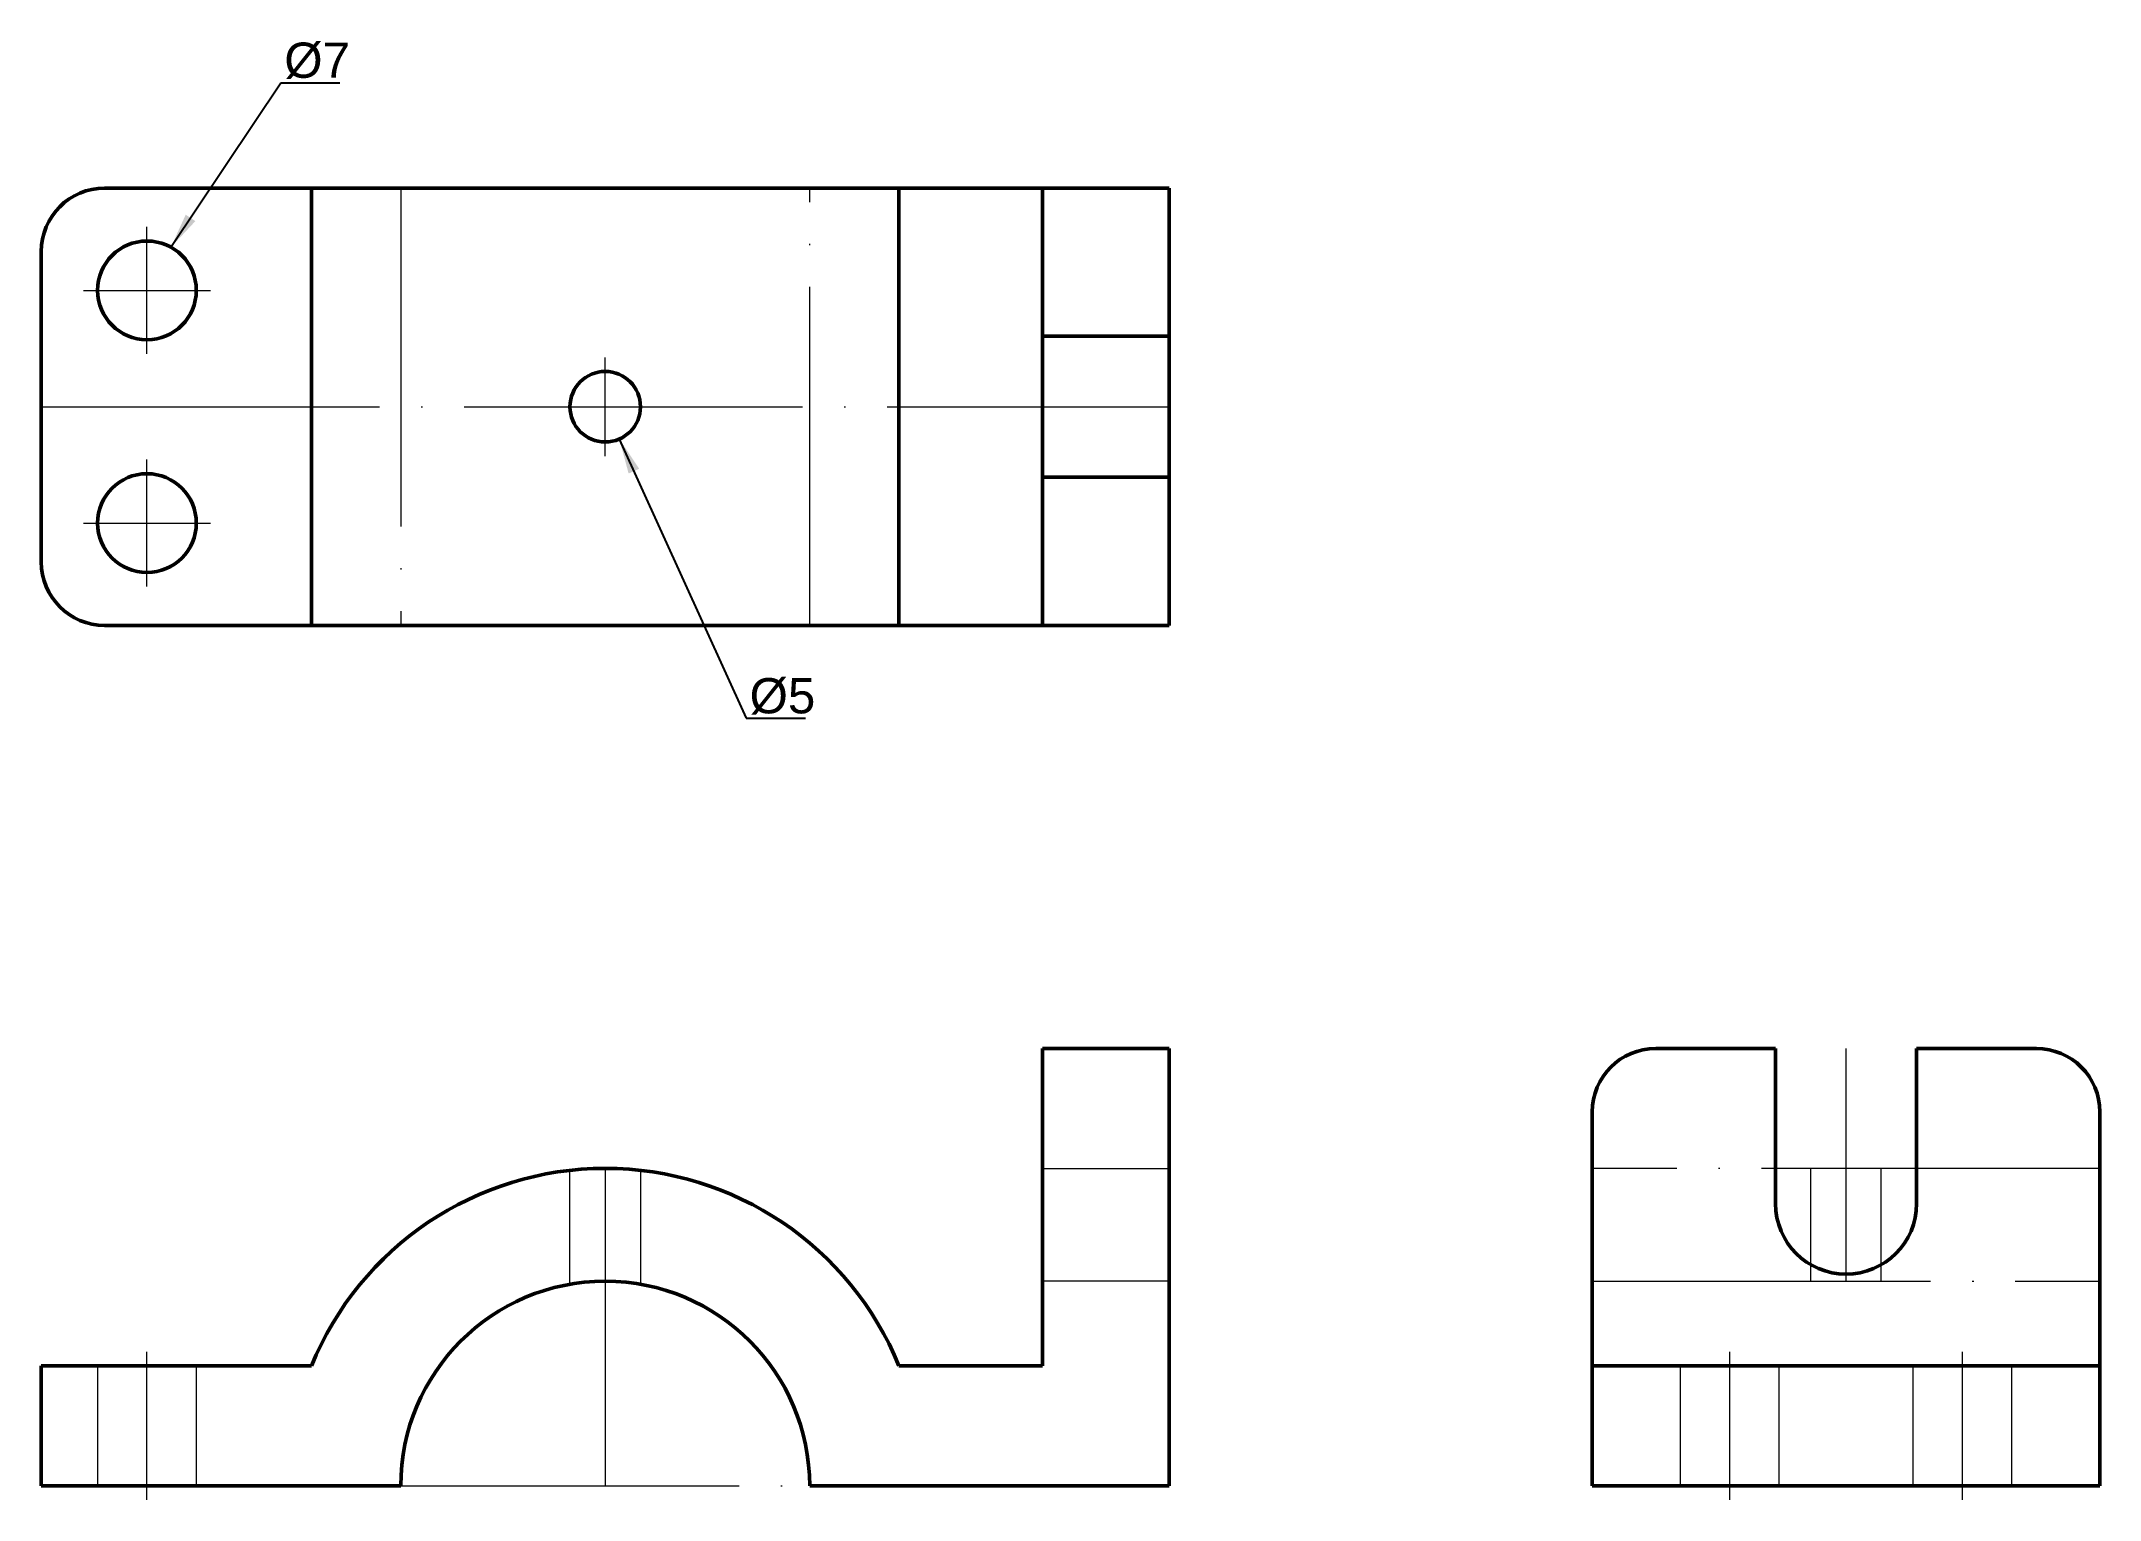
# Model space of a CAD drawing. Header units: millimetres. Extents: x 3053 to 3199, y 746 to 850.
import ezdxf

# ---------------------------------------------------------------- set-up
doc = ezdxf.new("R2010")
doc.units = ezdxf.units.MM
doc.linetypes.add('ACAD_ISO04W100', pattern=[30, 24, -2.95, 0.1, -2.95])
for name, color, linetype, lineweight, true_color in [('Contornos Visibles', 7, 'Continuous', 50, 0xffffff), ('Cotas', 1, 'Continuous', 20, 0xff0000), ('Ejes de revolución', 6, 'ACAD_ISO04W100', 20, 0xff00ff)]:
    doc.layers.add(name, color=color, linetype=linetype, lineweight=lineweight, true_color=true_color)
doc.styles.get("Standard").update_dxf_attribs({"font": ''})
doc.styles.add('textstyle0', font='')
doc.styles.add('textstyle1', font='')
doc.styles.get('Standard').set_extended_font_data('txt')
doc.styles.get('textstyle0').set_extended_font_data('Arial')
doc.styles.get('textstyle1').set_extended_font_data('Arial')
doc.dimstyles.get("Standard").update_dxf_attribs({"dimtxt": 2.5, "dimasz": 2.5, "dimexe": 1.25, "dimexo": 0.625, "dimtad": 1, "dimtxsty": 'Standard', "dimcen": 2.5, "dimadec": 0, "dimazin": 0, "dimtfac": 1, "dimtmove": 0, "dimatfit": 3, "dimfxl": 1, "dimarcsym": 0})

msp = doc.modelspace()

# ---------------------------------------------------------------- linework, layer by layer
at = {"layer": 'Contornos Visibles'}
for p, q in [((3057.35, 839.25), (3132.85, 839.25)), ((3072.01, 808.25), (3072.01, 839.25)), ((3113.68, 839.25), (3113.68, 808.25)), ((3123.85, 808.25), (3123.85, 839.25)), ((3132.85, 808.25), (3132.85, 839.25)), ((3052.85, 812.75), (3052.85, 834.75)), ((3132.85, 828.75), (3123.85, 828.75)), ((3132.85, 818.75), (3123.85, 818.75)), ((3057.35, 808.25), (3132.85, 808.25)), ((3123.85, 778.25), (3132.85, 778.25)), ((3123.85, 778.25), (3123.85, 755.75)), ((3132.85, 747.25), (3132.85, 778.25)), ((3167.35, 778.25), (3175.85, 778.25)), ((3175.85, 767.25), (3175.85, 778.25)), ((3185.85, 778.25), (3194.35, 778.25)), ((3185.85, 767.25), (3185.85, 778.25)), ((3162.85, 747.25), (3162.85, 773.75)), ((3198.85, 747.25), (3198.85, 773.75)), ((3052.85, 747.25), (3052.85, 755.75)), ((3052.85, 755.75), (3072.01, 755.75)), ((3113.68, 755.75), (3123.85, 755.75)), ((3162.85, 755.75), (3198.85, 755.75)), ((3052.85, 747.25), (3078.35, 747.25)), ((3107.35, 747.25), (3132.85, 747.25)), ((3162.85, 747.25), (3198.85, 747.25))]:
    msp.add_line(p, q, dxfattribs=at)
for centre, radius in [((3060.35, 832), 3.5), ((3092.85, 823.75), 2.5), ((3060.35, 815.5), 3.5)]:
    msp.add_circle(centre, radius, dxfattribs=at)
for centre, radius, start, end in [((3057.35, 834.75), 4.5, 90, 180), ((3057.35, 812.75), 4.5, 180, 270), ((3167.35, 773.75), 4.5, 90, 180), ((3194.35, 773.75), 4.5, 0, 90), ((3092.85, 747.25), 22.5, 22.1961, 157.8039), ((3180.85, 767.25), 5, 180, 0), ((3092.85, 747.25), 14.5, 0, 180)]:
    msp.add_arc(centre, radius, start, end, dxfattribs=at)
at = {"layer": 'Ejes de revolución'}
for p, q in [((3078.35, 839.25), (3078.35, 808.25)), ((3107.35, 808.25), (3107.35, 839.25)), ((3060.35, 827.5), (3060.35, 836.5)), ((3055.85, 832), (3064.85, 832)), ((3092.85, 820.25), (3092.85, 827.25)), ((3052.85, 823.75), (3132.85, 823.75)), ((3060.35, 811), (3060.35, 820)), ((3055.85, 815.5), (3064.85, 815.5)), ((3180.85, 761.75), (3180.85, 778.25)), ((3090.35, 761.53), (3090.35, 769.61)), ((3092.85, 769.75), (3092.85, 747.25)), ((3095.35, 769.61), (3095.35, 761.53)), ((3123.85, 769.75), (3132.85, 769.75)), ((3198.85, 769.75), (3162.85, 769.75)), ((3178.35, 761.75), (3178.35, 769.75)), ((3183.35, 761.75), (3183.35, 769.75)), ((3132.85, 761.75), (3123.85, 761.75)), ((3162.85, 761.75), (3198.85, 761.75)), ((3060.35, 746.25), (3060.35, 756.75)), ((3172.6, 746.25), (3172.6, 756.75)), ((3189.1, 746.25), (3189.1, 756.75)), ((3056.85, 755.75), (3056.85, 747.25)), ((3063.85, 755.75), (3063.85, 747.25)), ((3169.1, 747.25), (3169.1, 755.75)), ((3176.1, 747.25), (3176.1, 755.75)), ((3185.6, 747.25), (3185.6, 755.75)), ((3192.6, 747.25), (3192.6, 755.75)), ((3078.35, 747.25), (3107.35, 747.25))]:
    msp.add_line(p, q, dxfattribs=at)

# ---------------------------------------------------------------- texts
at = {"layer": 'Cotas', "char_height": 2.5, "attachment_point": 1}
for s, insert, style in [('%%c7', (3070.09, 849.57), 'textstyle1'), ('%%c5', (3103.09, 804.51), 'textstyle0')]:
    msp.add_mtext(s, dxfattribs=dict(at, insert=insert, style=style))

# ---------------------------------------------------------------- leaders
at = {"layer": 'Cotas'}
for points in [[(3062.05, 835.06), (3069.84, 846.71), (3074.03, 846.71)], [(3093.85, 821.46), (3102.84, 801.66), (3107.05, 801.66)]]:
    msp.add_leader(points, dimstyle='Standard', override={"dimscale": 1}, dxfattribs=at)

doc.saveas('drawing.dxf')
